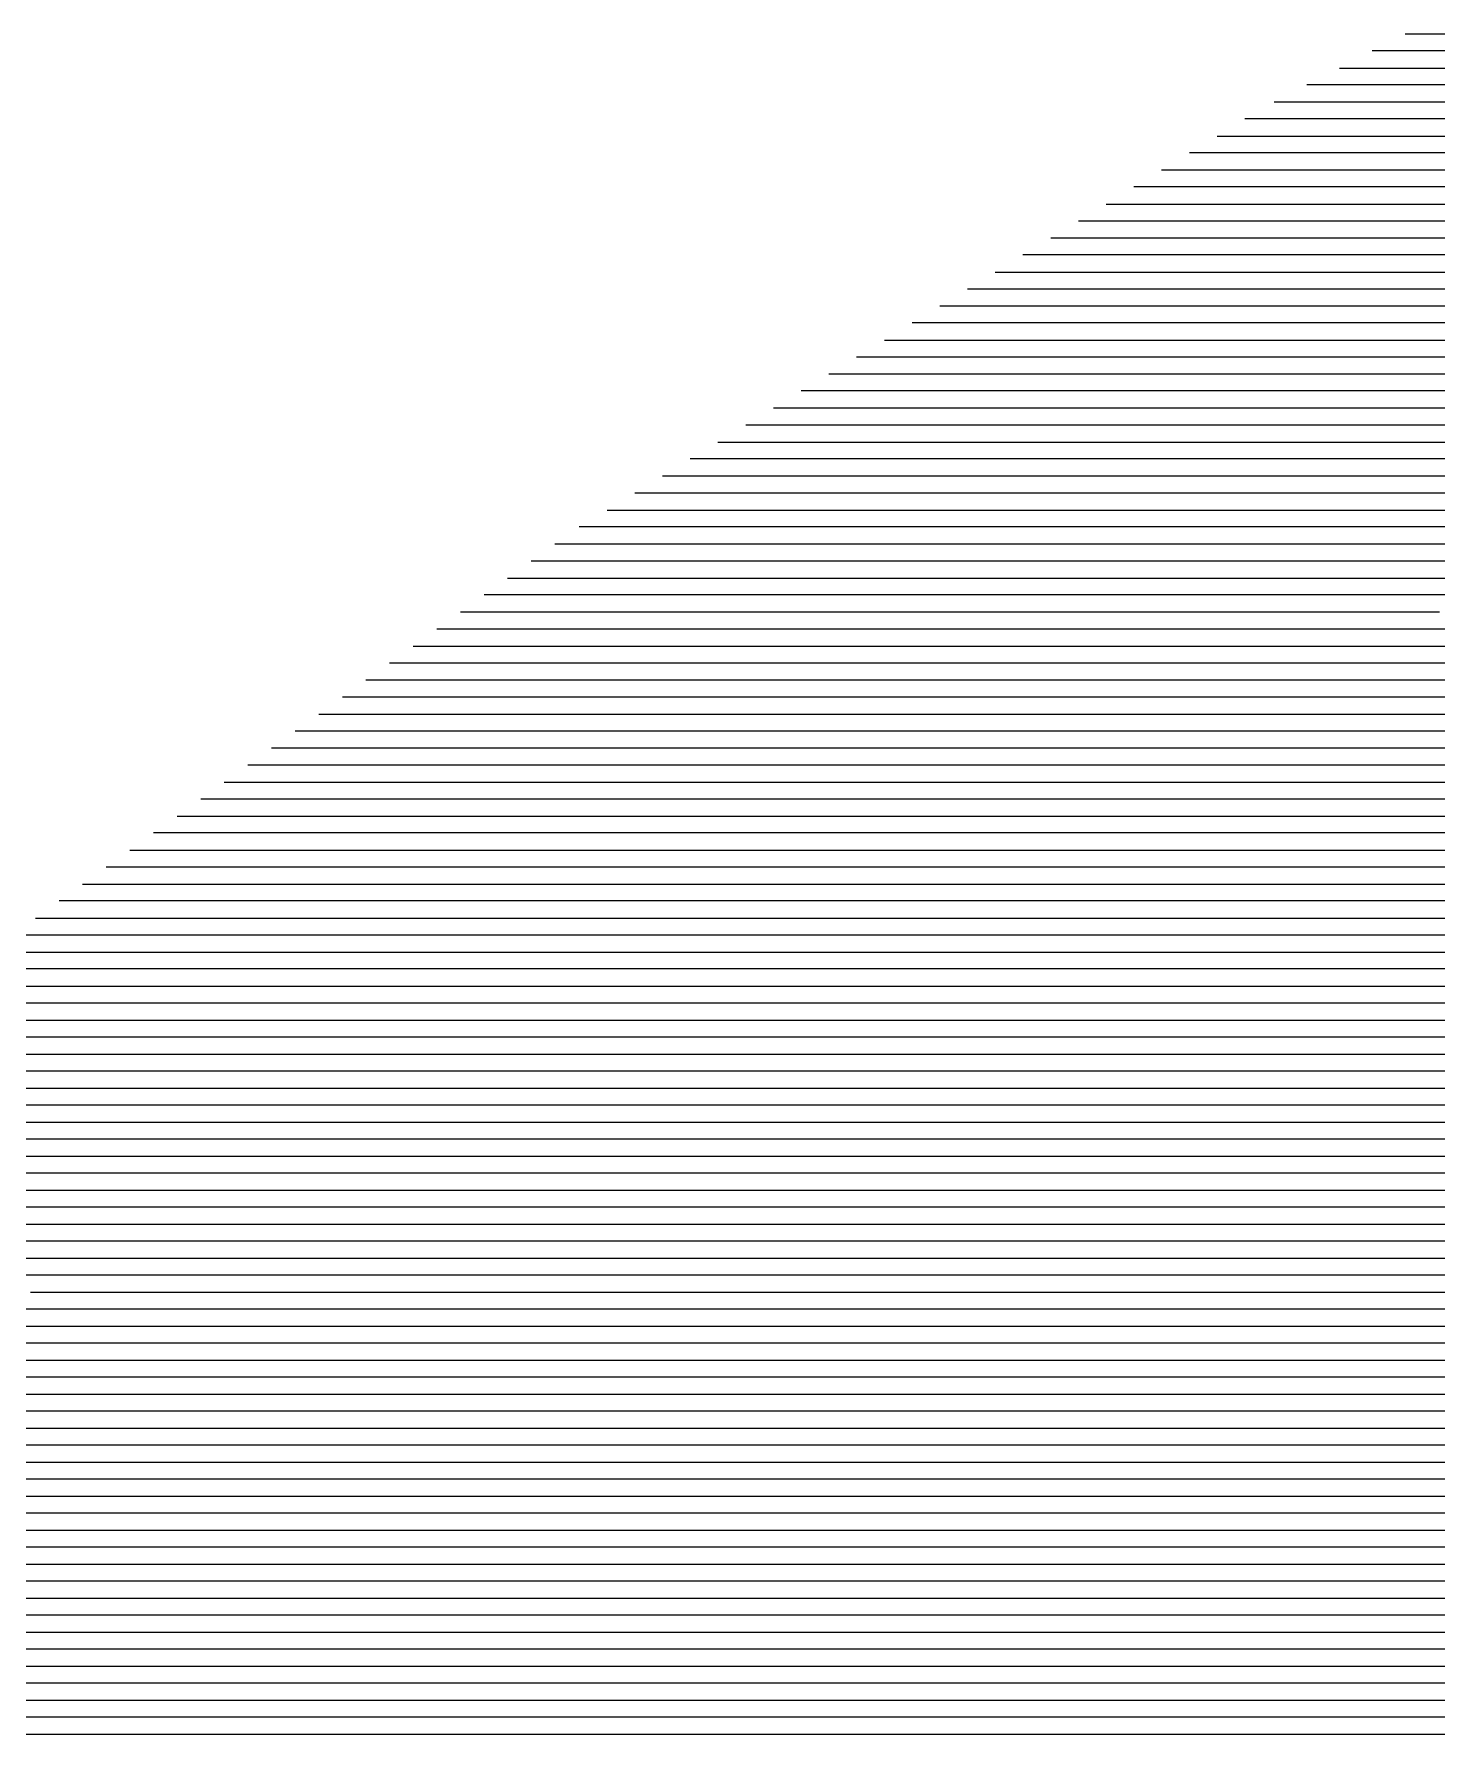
# Model space of a CAD drawing. Header units: metres. Extents: x -6.9 to 6.9, y -7 to 7.
# Drawn here: x -4.05 to -3.225, y 5.14 to 6.14 of the extents above; entities that cross this region are included whole.
import ezdxf

# ---------------------------------------------------------------- set-up
doc = ezdxf.new("R2010")
doc.units = ezdxf.units.M

msp = doc.modelspace()

# ---------------------------------------------------------------- linework, layer by layer
for p, q in [((-3.243532, 6.139597, -0.969651), (-2.849748, 6.139597, -0.905434)), ((-2.846526, 6.129597, -0.90446), (-3.262754, 6.129597, -0.972337)), ((-3.281977, 6.119597, -0.975022), (-2.843304, 6.119597, -0.903485)), ((-2.840082, 6.109597, -0.902511), (-3.301199, 6.109597, -0.977708)), ((-3.320422, 6.099597, -0.980394), (-2.83686, 6.099597, -0.901536)), ((-3.324839, 6.089597, -0.98067), (-3.337745, 6.089597, -0.982755)), ((-3.323132, 6.089597, -0.980387), (-3.324839, 6.089597, -0.98067)), ((-2.833638, 6.089597, -0.900562), (-3.323132, 6.089597, -0.980387)), ((-3.354052, 6.079597, -0.984941), (-3.321334, 6.079597, -0.979657)), ((-3.321334, 6.079597, -0.979657), (-3.317006, 6.079597, -0.978939)), ((-3.317006, 6.079597, -0.978939), (-2.830416, 6.079597, -0.899587)), ((-3.317829, 6.069597, -0.978644), (-3.370359, 6.069597, -0.987128)), ((-3.310881, 6.069597, -0.977491), (-3.317829, 6.069597, -0.978644)), ((-2.827194, 6.069597, -0.898613), (-3.310881, 6.069597, -0.977491)), ((-3.386666, 6.059597, -0.989315), (-3.314324, 6.059597, -0.977631)), ((-3.314324, 6.059597, -0.977631), (-3.304756, 6.059597, -0.976043)), ((-3.304756, 6.059597, -0.976043), (-2.823972, 6.059597, -0.897638)), ((-3.31082, 6.049597, -0.976618), (-3.402973, 6.049597, -0.991502)), ((-3.298631, 6.049597, -0.974595), (-3.31082, 6.049597, -0.976618)), ((-2.82075, 6.049597, -0.896664), (-3.298631, 6.049597, -0.974595)), ((-3.41928, 6.039597, -0.993689), (-3.307315, 6.039597, -0.975605)), ((-3.307315, 6.039597, -0.975605), (-3.292506, 6.039597, -0.973147)), ((-3.292506, 6.039597, -0.973147), (-2.817528, 6.039597, -0.89569)), ((-3.30381, 6.029597, -0.974592), (-3.435587, 6.029597, -0.995875)), ((-3.286381, 6.029597, -0.9717), (-3.30381, 6.029597, -0.974592)), ((-2.814306, 6.029597, -0.894715), (-3.286381, 6.029597, -0.9717)), ((-3.451893, 6.019597, -0.998062), (-3.300305, 6.019597, -0.973579)), ((-3.300305, 6.019597, -0.973579), (-3.280256, 6.019597, -0.970252)), ((-3.280256, 6.019597, -0.970252), (-2.811084, 6.019597, -0.893741)), ((-3.2968, 6.009597, -0.972567), (-3.4682, 6.009597, -1.000249)), ((-3.274131, 6.009597, -0.968804), (-3.2968, 6.009597, -0.972567)), ((-2.807862, 6.009597, -0.892766), (-3.274131, 6.009597, -0.968804)), ((-3.484507, 5.999597, -1.002436), (-3.293296, 5.999597, -0.971554)), ((-3.293296, 5.999597, -0.971554), (-3.268006, 5.999597, -0.967356)), ((-3.268006, 5.999597, -0.967356), (-2.80464, 5.999597, -0.891792)), ((-3.289791, 5.989597, -0.970541), (-3.500814, 5.989597, -1.004623)), ((-3.261881, 5.989597, -0.965908), (-3.289791, 5.989597, -0.970541)), ((-2.801418, 5.989597, -0.890817), (-3.261881, 5.989597, -0.965908)), ((-3.517121, 5.979597, -1.006809), (-3.286286, 5.979597, -0.969528)), ((-3.286286, 5.979597, -0.969528), (-3.255756, 5.979597, -0.96446)), ((-3.255756, 5.979597, -0.96446), (-2.798196, 5.979597, -0.889843)), ((-3.282781, 5.969597, -0.968515), (-3.533428, 5.969597, -1.008996)), ((-3.249631, 5.969597, -0.963012), (-3.282781, 5.969597, -0.968515)), ((-2.794974, 5.969597, -0.888869), (-3.249631, 5.969597, -0.963012)), ((-3.549735, 5.959597, -1.011183), (-3.279277, 5.959597, -0.967502)), ((-3.279277, 5.959597, -0.967502), (-3.243506, 5.959597, -0.961565)), ((-3.243506, 5.959597, -0.961565), (-2.791752, 5.959597, -0.887894)), ((-3.275772, 5.949597, -0.966489), (-3.566042, 5.949597, -1.01337)), ((-3.237381, 5.949597, -0.960117), (-3.275772, 5.949597, -0.966489)), ((-2.78853, 5.949597, -0.88692), (-3.237381, 5.949597, -0.960117)), ((-3.582349, 5.939597, -1.015557), (-3.272267, 5.939597, -0.965476)), ((-3.272267, 5.939597, -0.965476), (-3.231255, 5.939597, -0.958669)), ((-3.231255, 5.939597, -0.958669), (-2.785308, 5.939597, -0.885945)), ((-3.268762, 5.929597, -0.964463), (-3.598656, 5.929597, -1.017743)), ((-3.22513, 5.929597, -0.957221), (-3.268762, 5.929597, -0.964463)), ((-2.782086, 5.929597, -0.884971), (-3.22513, 5.929597, -0.957221)), ((-3.614963, 5.919597, -1.01993), (-3.265258, 5.919597, -0.96345)), ((-3.265258, 5.919597, -0.96345), (-3.219005, 5.919597, -0.955773)), ((-3.261753, 5.909597, -0.962437), (-3.63127, 5.909597, -1.022117)), ((-3.21288, 5.909597, -0.954325), (-3.261753, 5.909597, -0.962437)), ((-3.647577, 5.899597, -1.024304), (-3.258248, 5.899597, -0.961424)), ((-3.258248, 5.899597, -0.961424), (-3.206755, 5.899597, -0.952877)), ((-3.254743, 5.889597, -0.960411), (-3.663883, 5.889597, -1.026491)), ((-3.20063, 5.889597, -0.95143), (-3.254743, 5.889597, -0.960411)), ((-3.68019, 5.879597, -1.028678), (-3.251239, 5.879597, -0.959398)), ((-3.251239, 5.879597, -0.959398), (-3.194505, 5.879597, -0.949982)), ((-3.247734, 5.869597, -0.958385), (-3.696497, 5.869597, -1.030864)), ((-3.18838, 5.869597, -0.948534), (-3.247734, 5.869597, -0.958385)), ((-3.712804, 5.859597, -1.033051), (-3.244229, 5.859597, -0.957372)), ((-3.244229, 5.859597, -0.957372), (-3.182255, 5.859597, -0.947086)), ((-3.240724, 5.849597, -0.956359), (-3.729111, 5.849597, -1.035238)), ((-3.17613, 5.849597, -0.945638), (-3.240724, 5.849597, -0.956359)), ((-3.743508, 5.839597, -1.037104), (-3.728748, 5.839597, -1.034736)), ((-3.728748, 5.839597, -1.034736), (-3.72746, 5.839597, -1.034524)), ((-3.72746, 5.839597, -1.034524), (-3.23722, 5.839597, -0.955347)), ((-3.23722, 5.839597, -0.955347), (-3.170005, 5.839597, -0.94419)), ((-3.723922, 5.829597, -1.033515), (-3.757394, 5.829597, -1.038884)), ((-3.721001, 5.829597, -1.033034), (-3.723922, 5.829597, -1.033515)), ((-3.233715, 5.829597, -0.954334), (-3.721001, 5.829597, -1.033034)), ((-3.16388, 5.829597, -0.942742), (-3.233715, 5.829597, -0.954334)), ((-3.77128, 5.819597, -1.040664), (-3.719095, 5.819597, -1.032294)), ((-3.719095, 5.819597, -1.032294), (-3.714541, 5.819597, -1.031544)), ((-3.714541, 5.819597, -1.031544), (-3.23021, 5.819597, -0.953321)), ((-3.23021, 5.819597, -0.953321), (-3.157755, 5.819597, -0.941295)), ((-3.714269, 5.809597, -1.031073), (-3.785166, 5.809597, -1.042444)), ((-3.708082, 5.809597, -1.030054), (-3.714269, 5.809597, -1.031073)), ((-3.226705, 5.809597, -0.952308), (-3.708082, 5.809597, -1.030054)), ((-3.151629, 5.809597, -0.939847), (-3.226705, 5.809597, -0.952308)), ((-3.799052, 5.799597, -1.044224), (-3.709442, 5.799597, -1.029851)), ((-3.709442, 5.799597, -1.029851), (-3.701622, 5.799597, -1.028564)), ((-3.701622, 5.799597, -1.028564), (-3.223201, 5.799597, -0.951295)), ((-3.704616, 5.789597, -1.02863), (-3.812938, 5.789597, -1.046004)), ((-3.695163, 5.789597, -1.027074), (-3.704616, 5.789597, -1.02863)), ((-3.219696, 5.789597, -0.950282), (-3.695163, 5.789597, -1.027074)), ((-3.826824, 5.779597, -1.047784), (-3.69979, 5.779597, -1.027409)), ((-3.69979, 5.779597, -1.027409), (-3.688704, 5.779597, -1.025584)), ((-3.688704, 5.779597, -1.025584), (-3.216191, 5.779597, -0.949269)), ((-3.694963, 5.769597, -1.026187), (-3.840709, 5.769597, -1.049564)), ((-3.682244, 5.769597, -1.024093), (-3.694963, 5.769597, -1.026187)), ((-3.212686, 5.769597, -0.948256), (-3.682244, 5.769597, -1.024093)), ((-3.854595, 5.759597, -1.051344), (-3.690137, 5.759597, -1.024966)), ((-3.690137, 5.759597, -1.024966), (-3.675785, 5.759597, -1.022603)), ((-3.675785, 5.759597, -1.022603), (-3.209182, 5.759597, -0.947243)), ((-3.68531, 5.749597, -1.023745), (-3.868481, 5.749597, -1.053124)), ((-3.669325, 5.749597, -1.021113), (-3.68531, 5.749597, -1.023745)), ((-3.205677, 5.749597, -0.94623), (-3.669325, 5.749597, -1.021113)), ((-3.882367, 5.739597, -1.054904), (-3.680484, 5.739597, -1.022523)), ((-3.680484, 5.739597, -1.022523), (-3.662866, 5.739597, -1.019623)), ((-3.662866, 5.739597, -1.019623), (-3.202172, 5.739597, -0.945217)), ((-3.675657, 5.729597, -1.021302), (-3.896253, 5.729597, -1.056684)), ((-3.656406, 5.729597, -1.018133), (-3.675657, 5.729597, -1.021302)), ((-3.198667, 5.729597, -0.944204), (-3.656406, 5.729597, -1.018133)), ((-3.910139, 5.719597, -1.058464), (-3.670831, 5.719597, -1.020081)), ((-3.670831, 5.719597, -1.020081), (-3.649947, 5.719597, -1.016643)), ((-3.649947, 5.719597, -1.016643), (-3.195163, 5.719597, -0.943191)), ((-3.666004, 5.709597, -1.018859), (-3.924025, 5.709597, -1.060244)), ((-3.643487, 5.709597, -1.015153), (-3.666004, 5.709597, -1.018859)), ((-3.191658, 5.709597, -0.942178), (-3.643487, 5.709597, -1.015153)), ((-3.937911, 5.699597, -1.062024), (-3.661178, 5.699597, -1.017638)), ((-3.661178, 5.699597, -1.017638), (-3.637028, 5.699597, -1.013662)), ((-3.637028, 5.699597, -1.013662), (-3.188153, 5.699597, -0.941165)), ((-3.656351, 5.689597, -1.016417), (-3.951796, 5.689597, -1.063804)), ((-3.630569, 5.689597, -1.012172), (-3.656351, 5.689597, -1.016417)), ((-3.184648, 5.689597, -0.940152), (-3.630569, 5.689597, -1.012172)), ((-3.965682, 5.679597, -1.065584), (-3.651525, 5.679597, -1.015195)), ((-3.651525, 5.679597, -1.015195), (-3.624109, 5.679597, -1.010682)), ((-3.624109, 5.679597, -1.010682), (-3.181144, 5.679597, -0.93914)), ((-3.646698, 5.669597, -1.013974), (-3.979568, 5.669597, -1.067364)), ((-3.61765, 5.669597, -1.009192), (-3.646698, 5.669597, -1.013974)), ((-3.177639, 5.669597, -0.938127), (-3.61765, 5.669597, -1.009192)), ((-3.993454, 5.659597, -1.069144), (-3.641872, 5.659597, -1.012753)), ((-3.641872, 5.659597, -1.012753), (-3.61119, 5.659597, -1.007702)), ((-3.61119, 5.659597, -1.007702), (-3.174134, 5.659597, -0.937114)), ((-3.637046, 5.649597, -1.011531), (-4.00734, 5.649597, -1.070924)), ((-3.604731, 5.649597, -1.006212), (-3.637046, 5.649597, -1.011531)), ((-3.170629, 5.649597, -0.936101), (-3.604731, 5.649597, -1.006212)), ((-4.021226, 5.639597, -1.072704), (-3.632219, 5.639597, -1.01031)), ((-3.632219, 5.639597, -1.01031), (-3.598271, 5.639597, -1.004722)), ((-3.598271, 5.639597, -1.004722), (-3.167125, 5.639597, -0.935088)), ((-3.627393, 5.629597, -1.009089), (-4.035112, 5.629597, -1.074484)), ((-3.591812, 5.629597, -1.003231), (-3.627393, 5.629597, -1.009089)), ((-3.16362, 5.629597, -0.934075), (-3.591812, 5.629597, -1.003231)), ((-4.048997, 5.619597, -1.076264), (-3.622566, 5.619597, -1.007867)), ((-3.622566, 5.619597, -1.007867), (-3.585353, 5.619597, -1.001741)), ((-3.585353, 5.619597, -1.001741), (-3.160115, 5.619597, -0.933062)), ((-3.61774, 5.609597, -1.006646), (-4.062883, 5.609597, -1.078043)), ((-3.578893, 5.609597, -1.000251), (-3.61774, 5.609597, -1.006646)), ((-3.15661, 5.609597, -0.932049), (-3.578893, 5.609597, -1.000251)), ((-4.076769, 5.599597, -1.079823), (-3.612913, 5.599597, -1.005425)), ((-3.612913, 5.599597, -1.005425), (-3.572434, 5.599597, -0.998761)), ((-3.572434, 5.599597, -0.998761), (-3.153106, 5.599597, -0.931036)), ((-3.608087, 5.589597, -1.004204), (-4.090655, 5.589597, -1.081603)), ((-3.565974, 5.589597, -0.997271), (-3.608087, 5.589597, -1.004204)), ((-3.149601, 5.589597, -0.930023), (-3.565974, 5.589597, -0.997271)), ((-4.104541, 5.579597, -1.083383), (-3.60326, 5.579597, -1.002982)), ((-3.60326, 5.579597, -1.002982), (-3.559515, 5.579597, -0.995781)), ((-3.559515, 5.579597, -0.995781), (-3.146096, 5.579597, -0.92901)), ((-3.598434, 5.569597, -1.001761), (-4.118427, 5.569597, -1.085163)), ((-3.553055, 5.569597, -0.994291), (-3.598434, 5.569597, -1.001761)), ((-3.142591, 5.569597, -0.927997), (-3.553055, 5.569597, -0.994291)), ((-4.132313, 5.559597, -1.086943), (-3.593607, 5.559597, -1.00054)), ((-3.593607, 5.559597, -1.00054), (-3.546596, 5.559597, -0.9928)), ((-3.546596, 5.559597, -0.9928), (-3.139087, 5.559597, -0.926984)), ((-3.588781, 5.549597, -0.999318), (-4.146198, 5.549597, -1.088723)), ((-3.540136, 5.549597, -0.99131), (-3.588781, 5.549597, -0.999318)), ((-3.135582, 5.549597, -0.925971), (-3.540136, 5.549597, -0.99131)), ((-4.142398, 5.539597, -1.087667), (-3.583955, 5.539597, -0.998097)), ((-3.583955, 5.539597, -0.998097), (-3.533677, 5.539597, -0.98982)), ((-3.533677, 5.539597, -0.98982), (-3.132077, 5.539597, -0.924958)), ((-3.579128, 5.529597, -0.996876), (-4.133853, 5.529597, -1.085849)), ((-3.527218, 5.529597, -0.98833), (-3.579128, 5.529597, -0.996876)), ((-3.128572, 5.529597, -0.923945), (-3.527218, 5.529597, -0.98833)), ((-4.125309, 5.519597, -1.084031), (-3.574302, 5.519597, -0.995654)), ((-3.574302, 5.519597, -0.995654), (-3.520758, 5.519597, -0.98684)), ((-3.520758, 5.519597, -0.98684), (-3.125067, 5.519597, -0.922932)), ((-3.569475, 5.509597, -0.994433), (-4.116764, 5.509597, -1.082214)), ((-3.514299, 5.509597, -0.98535), (-3.569475, 5.509597, -0.994433)), ((-3.121563, 5.509597, -0.92192), (-3.514299, 5.509597, -0.98535)), ((-4.108219, 5.499597, -1.080396), (-3.564649, 5.499597, -0.993212)), ((-3.564649, 5.499597, -0.993212), (-3.507839, 5.499597, -0.983859)), ((-3.507839, 5.499597, -0.983859), (-3.118058, 5.499597, -0.920907)), ((-3.559822, 5.489597, -0.99199), (-4.099674, 5.489597, -1.078578)), ((-3.50138, 5.489597, -0.982369), (-3.559822, 5.489597, -0.99199)), ((-3.114553, 5.489597, -0.919894), (-3.50138, 5.489597, -0.982369)), ((-4.09113, 5.479597, -1.07676), (-3.554996, 5.479597, -0.990769)), ((-3.554996, 5.479597, -0.990769), (-3.49492, 5.479597, -0.980879)), ((-3.49492, 5.479597, -0.980879), (-3.111048, 5.479597, -0.918881)), ((-3.550169, 5.469597, -0.989548), (-4.082585, 5.469597, -1.074943)), ((-3.488461, 5.469597, -0.979389), (-3.550169, 5.469597, -0.989548)), ((-3.107544, 5.469597, -0.917868), (-3.488461, 5.469597, -0.979389)), ((-4.07404, 5.459597, -1.073125), (-3.545343, 5.459597, -0.988326)), ((-3.545343, 5.459597, -0.988326), (-3.482001, 5.459597, -0.977899)), ((-3.482001, 5.459597, -0.977899), (-3.104039, 5.459597, -0.916855)), ((-3.540516, 5.449597, -0.987105), (-4.065495, 5.449597, -1.071307)), ((-3.475542, 5.449597, -0.976409), (-3.540516, 5.449597, -0.987105)), ((-3.100534, 5.449597, -0.915842), (-3.475542, 5.449597, -0.976409)), ((-4.05695, 5.439597, -1.06949), (-3.53569, 5.439597, -0.985884)), ((-3.53569, 5.439597, -0.985884), (-3.469083, 5.439597, -0.974919)), ((-3.469083, 5.439597, -0.974919), (-3.097029, 5.439597, -0.914829)), ((-4.048406, 5.429597, -1.067672), (-4.071587, 5.429597, -1.071462)), ((-3.530863, 5.429597, -0.984662), (-4.048406, 5.429597, -1.067672)), ((-3.462623, 5.429597, -0.973428), (-3.530863, 5.429597, -0.984662)), ((-3.093525, 5.429597, -0.913816), (-3.462623, 5.429597, -0.973428)), ((-4.065008, 5.419597, -1.069966), (-4.039861, 5.419597, -1.065854)), ((-4.039861, 5.419597, -1.065854), (-3.526037, 5.419597, -0.983441)), ((-3.526037, 5.419597, -0.983441), (-3.456164, 5.419597, -0.971938)), ((-3.456164, 5.419597, -0.971938), (-3.09002, 5.419597, -0.912803)), ((-4.031316, 5.409597, -1.064037), (-4.05843, 5.409597, -1.06847)), ((-3.521211, 5.409597, -0.98222), (-4.031316, 5.409597, -1.064037)), ((-3.449704, 5.409597, -0.970448), (-3.521211, 5.409597, -0.98222)), ((-3.086515, 5.409597, -0.91179), (-3.449704, 5.409597, -0.970448)), ((-4.051852, 5.399597, -1.066974), (-4.022771, 5.399597, -1.062219)), ((-4.022771, 5.399597, -1.062219), (-3.516384, 5.399597, -0.980999)), ((-3.516384, 5.399597, -0.980999), (-3.443245, 5.399597, -0.968958)), ((-3.443245, 5.399597, -0.968958), (-3.08301, 5.399597, -0.910777)), ((-4.045273, 5.389597, -1.065478), (-4.336769, 5.389597, -1.111982)), ((-4.014227, 5.389597, -1.060401), (-4.045273, 5.389597, -1.065478)), ((-3.511558, 5.389597, -0.979777), (-4.014227, 5.389597, -1.060401)), ((-3.436785, 5.389597, -0.967468), (-3.511558, 5.389597, -0.979777)), ((-3.079506, 5.389597, -0.909764), (-3.436785, 5.389597, -0.967468)), ((-4.348654, 5.379597, -1.113431), (-4.038695, 5.379597, -1.063982)), ((-4.038695, 5.379597, -1.063982), (-4.005682, 5.379597, -1.058583)), ((-4.005682, 5.379597, -1.058583), (-3.506731, 5.379597, -0.978556)), ((-3.506731, 5.379597, -0.978556), (-3.430326, 5.379597, -0.965978)), ((-3.430326, 5.379597, -0.965978), (-3.076001, 5.379597, -0.908751)), ((-4.032117, 5.369597, -1.062485), (-4.360538, 5.369597, -1.114881)), ((-3.997137, 5.369597, -1.056766), (-4.032117, 5.369597, -1.062485)), ((-3.501905, 5.369597, -0.977335), (-3.997137, 5.369597, -1.056766)), ((-3.423866, 5.369597, -0.964488), (-3.501905, 5.369597, -0.977335)), ((-3.072496, 5.369597, -0.907738), (-3.423866, 5.369597, -0.964488)), ((-4.372422, 5.359597, -1.11633), (-4.025538, 5.359597, -1.060989)), ((-4.025538, 5.359597, -1.060989), (-3.988592, 5.359597, -1.054948)), ((-3.988592, 5.359597, -1.054948), (-3.497078, 5.359597, -0.976113)), ((-3.497078, 5.359597, -0.976113), (-3.417407, 5.359597, -0.962997)), ((-3.417407, 5.359597, -0.962997), (-3.068991, 5.359597, -0.906725)), ((-4.01896, 5.349597, -1.059493), (-4.384306, 5.349597, -1.117779)), ((-3.980047, 5.349597, -1.05313), (-4.01896, 5.349597, -1.059493)), ((-3.492252, 5.349597, -0.974892), (-3.980047, 5.349597, -1.05313)), ((-3.410948, 5.349597, -0.961507), (-3.492252, 5.349597, -0.974892)), ((-3.065487, 5.349597, -0.905713), (-3.410948, 5.349597, -0.961507)), ((-4.396191, 5.339597, -1.119228), (-4.012382, 5.339597, -1.057997)), ((-4.012382, 5.339597, -1.057997), (-3.971503, 5.339597, -1.051313)), ((-3.971503, 5.339597, -1.051313), (-3.487425, 5.339597, -0.973671)), ((-3.487425, 5.339597, -0.973671), (-3.404488, 5.339597, -0.960017)), ((-3.404488, 5.339597, -0.960017), (-3.061982, 5.339597, -0.9047)), ((-4.005803, 5.329597, -1.056501), (-4.408075, 5.329597, -1.120678)), ((-3.962958, 5.329597, -1.049495), (-4.005803, 5.329597, -1.056501)), ((-3.482599, 5.329597, -0.972449), (-3.962958, 5.329597, -1.049495)), ((-3.398029, 5.329597, -0.958527), (-3.482599, 5.329597, -0.972449)), ((-3.058477, 5.329597, -0.903687), (-3.398029, 5.329597, -0.958527)), ((-4.419959, 5.319597, -1.122127), (-3.999225, 5.319597, -1.055005)), ((-3.999225, 5.319597, -1.055005), (-3.954413, 5.319597, -1.047677)), ((-3.954413, 5.319597, -1.047677), (-3.477772, 5.319597, -0.971228)), ((-3.477772, 5.319597, -0.971228), (-3.391569, 5.319597, -0.957037)), ((-3.391569, 5.319597, -0.957037), (-3.054972, 5.319597, -0.902674)), ((-3.992647, 5.309597, -1.053508), (-4.431843, 5.309597, -1.123576)), ((-3.945868, 5.309597, -1.045859), (-3.992647, 5.309597, -1.053508)), ((-3.472946, 5.309597, -0.970007), (-3.945868, 5.309597, -1.045859)), ((-3.38511, 5.309597, -0.955547), (-3.472946, 5.309597, -0.970007)), ((-3.051468, 5.309597, -0.901661), (-3.38511, 5.309597, -0.955547)), ((-4.443727, 5.299597, -1.125026), (-3.986068, 5.299597, -1.052012)), ((-3.986068, 5.299597, -1.052012), (-3.937324, 5.299597, -1.044042)), ((-3.937324, 5.299597, -1.044042), (-3.468119, 5.299597, -0.968785)), ((-3.468119, 5.299597, -0.968785), (-3.37865, 5.299597, -0.954057)), ((-3.37865, 5.299597, -0.954057), (-3.047963, 5.299597, -0.900648)), ((-3.97949, 5.289597, -1.050516), (-4.455612, 5.289597, -1.126475)), ((-3.928779, 5.289597, -1.042224), (-3.97949, 5.289597, -1.050516)), ((-3.463293, 5.289597, -0.967564), (-3.928779, 5.289597, -1.042224)), ((-3.372191, 5.289597, -0.952566), (-3.463293, 5.289597, -0.967564)), ((-3.044458, 5.289597, -0.899635), (-3.372191, 5.289597, -0.952566)), ((-4.467496, 5.279597, -1.127924), (-3.972912, 5.279597, -1.04902)), ((-3.972912, 5.279597, -1.04902), (-3.920234, 5.279597, -1.040406)), ((-3.920234, 5.279597, -1.040406), (-3.458467, 5.279597, -0.966343)), ((-3.458467, 5.279597, -0.966343), (-3.365731, 5.279597, -0.951076)), ((-3.365731, 5.279597, -0.951076), (-3.040953, 5.279597, -0.898622)), ((-3.966333, 5.269597, -1.047524), (-4.47938, 5.269597, -1.129373)), ((-3.911689, 5.269597, -1.038589), (-3.966333, 5.269597, -1.047524)), ((-3.45364, 5.269597, -0.965121), (-3.911689, 5.269597, -1.038589)), ((-3.359272, 5.269597, -0.949586), (-3.45364, 5.269597, -0.965121)), ((-3.037449, 5.269597, -0.897609), (-3.359272, 5.269597, -0.949586)), ((-4.491264, 5.259597, -1.130823), (-3.959755, 5.259597, -1.046028)), ((-3.959755, 5.259597, -1.046028), (-3.903144, 5.259597, -1.036771)), ((-3.903144, 5.259597, -1.036771), (-3.448814, 5.259597, -0.9639)), ((-3.448814, 5.259597, -0.9639), (-3.352813, 5.259597, -0.948096)), ((-3.352813, 5.259597, -0.948096), (-3.033944, 5.259597, -0.896596)), ((-3.953176, 5.249597, -1.044531), (-4.503149, 5.249597, -1.132272)), ((-3.8946, 5.249597, -1.034953), (-3.953176, 5.249597, -1.044531)), ((-3.443987, 5.249597, -0.962679), (-3.8946, 5.249597, -1.034953)), ((-3.346353, 5.249597, -0.946606), (-3.443987, 5.249597, -0.962679)), ((-3.030439, 5.249597, -0.895583), (-3.346353, 5.249597, -0.946606)), ((-4.515033, 5.239597, -1.133721), (-3.946598, 5.239597, -1.043035)), ((-3.946598, 5.239597, -1.043035), (-3.886055, 5.239597, -1.033136)), ((-3.886055, 5.239597, -1.033136), (-3.439161, 5.239597, -0.961457)), ((-3.439161, 5.239597, -0.961457), (-3.339894, 5.239597, -0.945116)), ((-3.339894, 5.239597, -0.945116), (-3.026934, 5.239597, -0.89457)), ((-3.94002, 5.229597, -1.041539), (-4.526917, 5.229597, -1.135171)), ((-3.87751, 5.229597, -1.031318), (-3.94002, 5.229597, -1.041539)), ((-3.434334, 5.229597, -0.960236), (-3.87751, 5.229597, -1.031318)), ((-3.333434, 5.229597, -0.943626), (-3.434334, 5.229597, -0.960236)), ((-3.02343, 5.229597, -0.893557), (-3.333434, 5.229597, -0.943626)), ((-4.538801, 5.219597, -1.13662), (-3.933441, 5.219597, -1.040043)), ((-3.933441, 5.219597, -1.040043), (-3.868965, 5.219597, -1.0295)), ((-3.868965, 5.219597, -1.0295), (-3.429508, 5.219597, -0.959015)), ((-3.429508, 5.219597, -0.959015), (-3.326975, 5.219597, -0.942135)), ((-3.326975, 5.219597, -0.942135), (-3.019925, 5.219597, -0.892544)), ((-3.926863, 5.209597, -1.038547), (-4.535589, 5.209597, -1.135661)), ((-3.860421, 5.209597, -1.027682), (-3.926863, 5.209597, -1.038547)), ((-3.424681, 5.209597, -0.957793), (-3.860421, 5.209597, -1.027682)), ((-3.320515, 5.209597, -0.940645), (-3.424681, 5.209597, -0.957793)), ((-3.01642, 5.209597, -0.891531), (-3.320515, 5.209597, -0.940645)), ((-4.524416, 5.199597, -1.133432), (-3.920285, 5.199597, -1.037051)), ((-3.920285, 5.199597, -1.037051), (-3.851876, 5.199597, -1.025865)), ((-3.851876, 5.199597, -1.025865), (-3.419855, 5.199597, -0.956572)), ((-3.419855, 5.199597, -0.956572), (-3.314056, 5.199597, -0.939155)), ((-3.314056, 5.199597, -0.939155), (-3.012915, 5.199597, -0.890518)), ((-3.913706, 5.189597, -1.035555), (-4.513244, 5.189597, -1.131203)), ((-3.843331, 5.189597, -1.024047), (-3.913706, 5.189597, -1.035555)), ((-3.415028, 5.189597, -0.955351), (-3.843331, 5.189597, -1.024047)), ((-3.307596, 5.189597, -0.937665), (-3.415028, 5.189597, -0.955351)), ((-3.009411, 5.189597, -0.889505), (-3.307596, 5.189597, -0.937665)), ((-4.502072, 5.179597, -1.128974), (-3.907128, 5.179597, -1.034058)), ((-3.907128, 5.179597, -1.034058), (-3.834786, 5.179597, -1.022229)), ((-3.834786, 5.179597, -1.022229), (-3.410202, 5.179597, -0.95413)), ((-3.410202, 5.179597, -0.95413), (-3.301137, 5.179597, -0.936175)), ((-3.301137, 5.179597, -0.936175), (-3.005906, 5.179597, -0.888493)), ((-3.90055, 5.169597, -1.032562), (-4.4909, 5.169597, -1.126745)), ((-3.826241, 5.169597, -1.020412), (-3.90055, 5.169597, -1.032562)), ((-3.405375, 5.169597, -0.952908), (-3.826241, 5.169597, -1.020412)), ((-3.294678, 5.169597, -0.934685), (-3.405375, 5.169597, -0.952908)), ((-3.002401, 5.169597, -0.88748), (-3.294678, 5.169597, -0.934685)), ((-4.479728, 5.159597, -1.124515), (-3.893971, 5.159597, -1.031066)), ((-3.893971, 5.159597, -1.031066), (-3.817697, 5.159597, -1.018594)), ((-3.817697, 5.159597, -1.018594), (-3.400549, 5.159597, -0.951687)), ((-3.400549, 5.159597, -0.951687), (-3.288218, 5.159597, -0.933195)), ((-3.288218, 5.159597, -0.933195), (-2.998896, 5.159597, -0.886467)), ((-3.887393, 5.149597, -1.02957), (-4.468556, 5.149597, -1.122286)), ((-3.809152, 5.149597, -1.016776), (-3.887393, 5.149597, -1.02957)), ((-3.395723, 5.149597, -0.950466), (-3.809152, 5.149597, -1.016776)), ((-3.281759, 5.149597, -0.931704), (-3.395723, 5.149597, -0.950466)), ((-2.995392, 5.149597, -0.885454), (-3.281759, 5.149597, -0.931704)), ((-4.457383, 5.139597, -1.120057), (-3.880815, 5.139597, -1.028074)), ((-3.880815, 5.139597, -1.028074), (-3.800607, 5.139597, -1.014958)), ((-3.800607, 5.139597, -1.014958), (-3.390896, 5.139597, -0.949244)), ((-3.390896, 5.139597, -0.949244), (-3.275299, 5.139597, -0.930214)), ((-3.275299, 5.139597, -0.930214), (-2.991887, 5.139597, -0.884441))]:
    msp.add_line(p, q)

doc.saveas('drawing.dxf')
